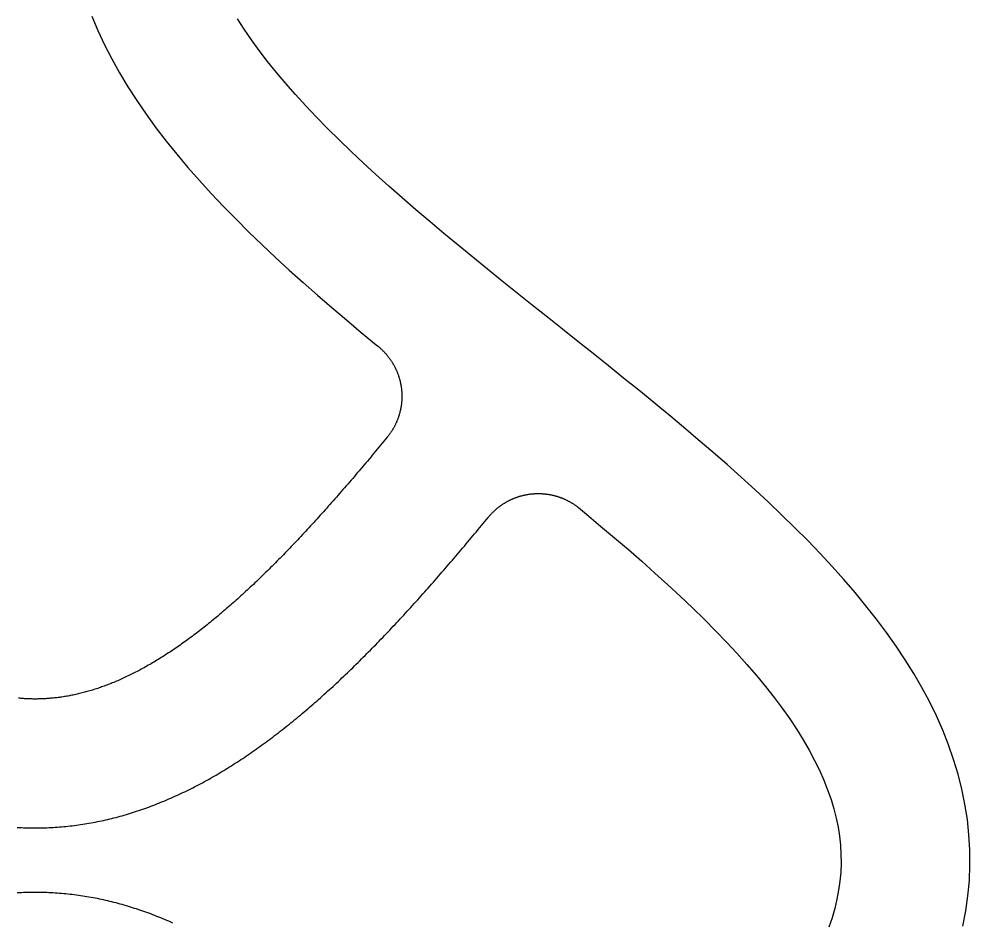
# Model space of a CAD drawing. Header units: millimetres. Extents: x 0 to 12, y 0 to 22.
# Drawn here: x 8.95 to 11.9, y 13.805 to 16.61 of the extents above; entities that cross this region are included whole.
import ezdxf

# ---------------------------------------------------------------- set-up
doc = ezdxf.new("R2010")
doc.units = ezdxf.units.MM
doc.layers.add('CUT_HOLE', color=3, linetype='Continuous')
doc.layers.add('CUT_OUTER', color=1, linetype='Continuous')

msp = doc.modelspace()

# ---------------------------------------------------------------- linework, layer by layer
at = {"layer": 'CUT_HOLE'}
for points in [[(9.1755, 16.6193), (9.1944, 16.5744), (9.2151, 16.53), (9.2376, 16.4861), (9.2618, 16.4426), (9.2877, 16.3995), (9.3151, 16.3569), (9.3441, 16.3147), (9.3745, 16.2728), (9.4063, 16.2313), (9.4394, 16.1902), (9.4739, 16.1493), (9.5095, 16.1087), (9.5463, 16.0684), (9.5842, 16.0283), (9.6232, 15.9885), (9.6631, 15.9488), (9.7041, 15.9094), (9.7458, 15.8701), (9.7884, 15.831), (9.8318, 15.7921), (9.8759, 15.7533), (9.9205, 15.7146), (9.9658, 15.6761), (10.0116, 15.6377), (10.0577, 15.5994), (10.0647, 15.5936), (10.0647, 15.5936), (10.066, 15.5925), (10.0674, 15.5914), (10.0687, 15.5902), (10.07, 15.5891), (10.0713, 15.5879), (10.0726, 15.5867), (10.0739, 15.5855), (10.0752, 15.5843), (10.0765, 15.5831), (10.0777, 15.5819), (10.079, 15.5807), (10.0802, 15.5794), (10.0814, 15.5782), (10.0827, 15.5769), (10.0839, 15.5756), (10.085, 15.5743), (10.0862, 15.573), (10.0874, 15.5717), (10.0886, 15.5704), (10.0897, 15.5691), (10.0908, 15.5677), (10.092, 15.5664), (10.0931, 15.565), (10.0942, 15.5636), (10.0952, 15.5622), (10.0963, 15.5609), (10.0974, 15.5595), (10.0984, 15.5581), (10.0995, 15.5566), (10.1005, 15.5552), (10.1015, 15.5538), (10.1025, 15.5523), (10.1035, 15.5509), (10.1045, 15.5494), (10.1054, 15.5479), (10.1064, 15.5465), (10.1073, 15.545), (10.1082, 15.5435), (10.1091, 15.542), (10.11, 15.5405), (10.1109, 15.539), (10.1118, 15.5374), (10.1126, 15.5359), (10.1135, 15.5344), (10.1143, 15.5328), (10.1151, 15.5313), (10.1159, 15.5297), (10.1167, 15.5281), (10.1175, 15.5265), (10.1182, 15.525), (10.119, 15.5234), (10.1197, 15.5218), (10.1204, 15.5202), (10.1211, 15.5186), (10.1218, 15.5169), (10.1225, 15.5153), (10.1232, 15.5137), (10.1238, 15.5121), (10.1245, 15.5104), (10.1251, 15.5088), (10.1257, 15.5071), (10.1263, 15.5055), (10.1268, 15.5038), (10.1274, 15.5022), (10.1279, 15.5005), (10.1285, 15.4988), (10.129, 15.4971), (10.1295, 15.4955), (10.13, 15.4938), (10.1304, 15.4921), (10.1309, 15.4904), (10.1313, 15.4887), (10.1318, 15.487), (10.1322, 15.4853), (10.1326, 15.4836), (10.133, 15.4818), (10.1333, 15.4801), (10.1337, 15.4784), (10.134, 15.4767), (10.1343, 15.475), (10.1346, 15.4732), (10.1349, 15.4715), (10.1352, 15.4698), (10.1355, 15.468), (10.1357, 15.4663), (10.1359, 15.4645), (10.1362, 15.4628), (10.1364, 15.4611), (10.1365, 15.4593), (10.1367, 15.4576), (10.1369, 15.4558), (10.137, 15.4541), (10.1371, 15.4523), (10.1372, 15.4506), (10.1373, 15.4488), (10.1374, 15.4471), (10.1375, 15.4453), (10.1375, 15.4435), (10.1375, 15.4418), (10.1375, 15.44), (10.1375, 15.4383), (10.1375, 15.4365), (10.1375, 15.4348), (10.1375, 15.433), (10.1374, 15.4313), (10.1373, 15.4295), (10.1372, 15.4277), (10.1371, 15.426), (10.137, 15.4242), (10.1368, 15.4225), (10.1367, 15.4207), (10.1365, 15.419), (10.1363, 15.4172), (10.1361, 15.4155), (10.1359, 15.4138), (10.1357, 15.412), (10.1354, 15.4103), (10.1352, 15.4085), (10.1349, 15.4068), (10.1346, 15.4051), (10.1343, 15.4034), (10.134, 15.4016), (10.1336, 15.3999), (10.1333, 15.3982), (10.1329, 15.3965), (10.1325, 15.3948), (10.1321, 15.393), (10.1317, 15.3913), (10.1313, 15.3896), (10.1309, 15.3879), (10.1304, 15.3862), (10.1299, 15.3845), (10.1294, 15.3829), (10.1289, 15.3812), (10.1284, 15.3795), (10.1279, 15.3778), (10.1273, 15.3762), (10.1268, 15.3745), (10.1262, 15.3728), (10.1256, 15.3712), (10.125, 15.3695), (10.1244, 15.3679), (10.1238, 15.3662), (10.1231, 15.3646), (10.1224, 15.363), (10.1218, 15.3614), (10.1211, 15.3598), (10.1204, 15.3581), (10.1197, 15.3565), (10.1189, 15.355), (10.1182, 15.3534), (10.1174, 15.3518), (10.1166, 15.3502), (10.1158, 15.3486), (10.115, 15.3471), (10.1142, 15.3455), (10.1134, 15.344), (10.1126, 15.3424), (10.1117, 15.3409), (10.1108, 15.3394), (10.1099, 15.3379), (10.1091, 15.3363), (10.1081, 15.3348), (10.1072, 15.3333), (10.1063, 15.3319), (10.1053, 15.3304), (10.1044, 15.3289), (10.1034, 15.3275), (10.1024, 15.326), (10.1014, 15.3246), (10.1004, 15.3231), (10.0994, 15.3217), (10.0983, 15.3203), (10.0973, 15.3189), (10.0962, 15.3175), (10.0951, 15.3161), (10.0941, 15.3147), (10.093, 15.3133), (10.0918, 15.312), (10.0867, 15.3058), (10.0816, 15.2996), (10.0765, 15.2934), (10.0714, 15.2873), (10.0663, 15.2812), (10.0612, 15.275), (10.0561, 15.2689), (10.051, 15.2628), (10.0459, 15.2567), (10.0408, 15.2506), (10.0358, 15.2446), (10.0307, 15.2385), (10.0256, 15.2325), (10.0205, 15.2265), (10.0154, 15.2205), (10.0104, 15.2145), (10.0053, 15.2085), (10.0002, 15.2025), (9.9951, 15.1966), (9.9901, 15.1907), (9.985, 15.1847), (9.9799, 15.1788), (9.9749, 15.173), (9.9698, 15.1671), (9.9648, 15.1612), (9.9597, 15.1554), (9.9547, 15.1496), (9.9496, 15.1438), (9.9446, 15.138), (9.9395, 15.1322), (9.9345, 15.1265), (9.9295, 15.1207), (9.9244, 15.115), (9.9194, 15.1093), (9.9144, 15.1037), (9.9094, 15.098), (9.9043, 15.0924), (9.8993, 15.0867), (9.8943, 15.0811), (9.8893, 15.0755), (9.8843, 15.07), (9.8793, 15.0644), (9.8743, 15.0589), (9.8692, 15.0534), (9.8643, 15.0479), (9.8593, 15.0424), (9.8543, 15.037), (9.8493, 15.0316), (9.8443, 15.0262), (9.8393, 15.0208), (9.8343, 15.0154), (9.8293, 15.0101), (9.8244, 15.0047), (9.8194, 14.9994), (9.8144, 14.9942), (9.8095, 14.9889), (9.8045, 14.9837), (9.7995, 14.9784), (9.7946, 14.9732), (9.7896, 14.9681), (9.7847, 14.9629), (9.7797, 14.9578), (9.7748, 14.9527), (9.7699, 14.9476), (9.7649, 14.9426), (9.76, 14.9375), (9.7551, 14.9325), (9.7502, 14.9275), (9.7452, 14.9226), (9.7403, 14.9177), (9.7354, 14.9127), (9.7305, 14.9079), (9.7256, 14.903), (9.7207, 14.8982), (9.7158, 14.8933), (9.7109, 14.8885), (9.706, 14.8838), (9.7012, 14.879), (9.6963, 14.8743), (9.6914, 14.8696), (9.6865, 14.865), (9.6817, 14.8603), (9.6768, 14.8557), (9.672, 14.8512), (9.6671, 14.8466), (9.6623, 14.8421), (9.6574, 14.8376), (9.6526, 14.8331), (9.6477, 14.8286), (9.6429, 14.8242), (9.6381, 14.8198), (9.6333, 14.8154), (9.6285, 14.8111), (9.6237, 14.8068), (9.6189, 14.8025), (9.6141, 14.7982), (9.6093, 14.794), (9.6045, 14.7898), (9.5997, 14.7856), (9.5949, 14.7815), (9.5901, 14.7774), (9.5854, 14.7733), (9.5806, 14.7692), (9.5759, 14.7652), (9.5711, 14.7612), (9.5664, 14.7572), (9.5616, 14.7532), (9.5569, 14.7493), (9.5522, 14.7454), (9.5475, 14.7416), (9.5427, 14.7377), (9.538, 14.7339), (9.5333, 14.7302), (9.5286, 14.7264), (9.5239, 14.7227), (9.5193, 14.719), (9.5146, 14.7154), (9.5099, 14.7118), (9.5052, 14.7082), (9.5006, 14.7046), (9.4959, 14.7011), (9.4913, 14.6976), (9.4867, 14.6941), (9.482, 14.6907), (9.4774, 14.6873), (9.4728, 14.6839), (9.4682, 14.6806), (9.4636, 14.6772), (9.459, 14.674), (9.4544, 14.6707), (9.4498, 14.6675), (9.4452, 14.6643), (9.4407, 14.6611), (9.4361, 14.658), (9.4315, 14.6549), (9.427, 14.6518), (9.4225, 14.6488), (9.4179, 14.6458), (9.4134, 14.6428), (9.4089, 14.6399), (9.4044, 14.637), (9.3999, 14.6341), (9.3954, 14.6313), (9.3909, 14.6284), (9.3864, 14.6257), (9.382, 14.6229), (9.3775, 14.6202), (9.3731, 14.6175), (9.3686, 14.6148), (9.3642, 14.6122), (9.3598, 14.6096), (9.3554, 14.6071), (9.3509, 14.6045), (9.3466, 14.602), (9.3422, 14.5996), (9.3378, 14.5971), (9.3334, 14.5947), (9.329, 14.5924), (9.3247, 14.59), (9.3203, 14.5877), (9.316, 14.5855), (9.3117, 14.5832), (9.3073, 14.581), (9.303, 14.5788), (9.2987, 14.5767), (9.2944, 14.5746), (9.2902, 14.5725), (9.2859, 14.5704), (9.2816, 14.5684), (9.2773, 14.5664), (9.2731, 14.5644), (9.2689, 14.5625), (9.2646, 14.5606), (9.2604, 14.5587), (9.2562, 14.5569), (9.252, 14.5551), (9.2478, 14.5533), (9.2436, 14.5516), (9.2394, 14.5499), (9.2353, 14.5482), (9.2311, 14.5465), (9.2269, 14.5449), (9.2228, 14.5433), (9.2187, 14.5418), (9.2145, 14.5402), (9.2104, 14.5387), (9.2063, 14.5373), (9.2022, 14.5358), (9.1981, 14.5344), (9.1941, 14.533), (9.19, 14.5317), (9.1859, 14.5304), (9.1819, 14.5291), (9.1778, 14.5278), (9.1738, 14.5266), (9.1697, 14.5254), (9.1657, 14.5242), (9.1617, 14.5231), (9.1577, 14.5219), (9.1537, 14.5208), (9.1497, 14.5198), (9.1457, 14.5188), (9.1417, 14.5178), (9.1377, 14.5168), (9.1338, 14.5158), (9.1298, 14.5149), (9.1259, 14.514), (9.1219, 14.5132), (9.118, 14.5123), (9.1141, 14.5115), (9.1101, 14.5108), (9.1062, 14.51), (9.1023, 14.5093), (9.0984, 14.5086), (9.0945, 14.5079), (9.0906, 14.5073), (9.0867, 14.5067), (9.0828, 14.5061), (9.0789, 14.5055), (9.075, 14.505), (9.0712, 14.5045), (9.0673, 14.504), (9.0634, 14.5036), (9.0596, 14.5032), (9.0557, 14.5028), (9.0518, 14.5024), (9.048, 14.5021), (9.0441, 14.5017), (9.0403, 14.5014), (9.0365, 14.5012), (9.0326, 14.5009), (9.0288, 14.5007), (9.0249, 14.5006), (9.0211, 14.5004), (9.0173, 14.5003), (9.0134, 14.5002), (9.0096, 14.5001), (9.0058, 14.5), (9.0019, 14.5), (8.9981, 14.5), (8.9942, 14.5), (8.9904, 14.5001), (8.9866, 14.5002), (8.9827, 14.5003), (8.9789, 14.5004), (8.9751, 14.5006), (8.9712, 14.5007), (8.9674, 14.5009), (8.9635, 14.5012), (8.9597, 14.5014), (8.9559, 14.5017), (8.952, 14.5021), (8.9482, 14.5024)], [(8.9442, 14.1016), (8.9507, 14.1013), (8.9573, 14.101), (8.9639, 14.1007), (8.9704, 14.1005), (8.977, 14.1003), (8.9836, 14.1001), (8.9901, 14.1001), (8.9967, 14.1), (9.0033, 14.1), (9.0099, 14.1001), (9.0164, 14.1001), (9.023, 14.1003), (9.0296, 14.1005), (9.0361, 14.1007), (9.0427, 14.101), (9.0493, 14.1013), (9.0558, 14.1016), (9.0624, 14.102), (9.069, 14.1025), (9.0755, 14.103), (9.0821, 14.1035), (9.0886, 14.1041), (9.0952, 14.1047), (9.1017, 14.1054), (9.1083, 14.1061), (9.1148, 14.1069), (9.1213, 14.1077), (9.1279, 14.1085), (9.1344, 14.1094), (9.1409, 14.1103), (9.1474, 14.1113), (9.154, 14.1123), (9.1605, 14.1134), (9.167, 14.1145), (9.1735, 14.1157), (9.18, 14.1169), (9.1864, 14.1181), (9.1929, 14.1194), (9.1994, 14.1207), (9.2059, 14.1221), (9.2123, 14.1235), (9.2188, 14.1249), (9.2252, 14.1264), (9.2317, 14.128), (9.2381, 14.1295), (9.2445, 14.1312), (9.2509, 14.1328), (9.2574, 14.1345), (9.2638, 14.1363), (9.2702, 14.138), (9.2766, 14.1399), (9.2829, 14.1417), (9.2893, 14.1436), (9.2957, 14.1456), (9.302, 14.1475), (9.3084, 14.1496), (9.3147, 14.1516), (9.3211, 14.1537), (9.3274, 14.1559), (9.3337, 14.158), (9.34, 14.1603), (9.3463, 14.1625), (9.3526, 14.1648), (9.3589, 14.1671), (9.3651, 14.1695), (9.3714, 14.1719), (9.3777, 14.1744), (9.3839, 14.1768), (9.3901, 14.1794), (9.3964, 14.1819), (9.4026, 14.1845), (9.4088, 14.1871), (9.415, 14.1898), (9.4212, 14.1925), (9.4274, 14.1952), (9.4336, 14.198), (9.4397, 14.2008), (9.4459, 14.2036), (9.452, 14.2065), (9.4582, 14.2094), (9.4643, 14.2124), (9.4704, 14.2153), (9.4765, 14.2184), (9.4826, 14.2214), (9.4887, 14.2245), (9.4948, 14.2276), (9.5009, 14.2308), (9.507, 14.2339), (9.513, 14.2371), (9.5191, 14.2404), (9.5251, 14.2437), (9.5311, 14.247), (9.5372, 14.2503), (9.5432, 14.2537), (9.5492, 14.2571), (9.5552, 14.2606), (9.5612, 14.264), (9.5672, 14.2675), (9.5731, 14.2711), (9.5791, 14.2746), (9.585, 14.2782), (9.591, 14.2819), (9.5969, 14.2855), (9.6029, 14.2892), (9.6088, 14.2929), (9.6147, 14.2967), (9.6206, 14.3005), (9.6265, 14.3043), (9.6324, 14.3081), (9.6383, 14.312), (9.6442, 14.3159), (9.65, 14.3198), (9.6559, 14.3237), (9.6618, 14.3277), (9.6676, 14.3317), (9.6734, 14.3358), (9.6793, 14.3398), (9.6851, 14.3439), (9.6909, 14.3481), (9.6967, 14.3522), (9.7025, 14.3564), (9.7083, 14.3606), (9.7141, 14.3648), (9.7199, 14.3691), (9.7257, 14.3734), (9.7314, 14.3777), (9.7372, 14.382), (9.7429, 14.3864), (9.7487, 14.3908), (9.7544, 14.3952), (9.7602, 14.3997), (9.7659, 14.4041), (9.7716, 14.4086), (9.7773, 14.4132), (9.7831, 14.4177), (9.7888, 14.4223), (9.7945, 14.4269), (9.8001, 14.4315), (9.8058, 14.4361), (9.8115, 14.4408), (9.8172, 14.4455), (9.8229, 14.4502), (9.8285, 14.455), (9.8342, 14.4597), (9.8398, 14.4645), (9.8455, 14.4694), (9.8511, 14.4742), (9.8567, 14.4791), (9.8624, 14.484), (9.868, 14.4889), (9.8736, 14.4938), (9.8792, 14.4988), (9.8848, 14.5037), (9.8904, 14.5087), (9.896, 14.5138), (9.9016, 14.5188), (9.9072, 14.5239), (9.9128, 14.529), (9.9184, 14.5341), (9.924, 14.5392), (9.9295, 14.5444), (9.9351, 14.5495), (9.9406, 14.5547), (9.9462, 14.56), (9.9518, 14.5652), (9.9573, 14.5705), (9.9628, 14.5757), (9.9684, 14.581), (9.9739, 14.5864), (9.9794, 14.5917), (9.985, 14.5971), (9.9905, 14.6025), (9.996, 14.6079), (10.0015, 14.6133), (10.007, 14.6187), (10.0125, 14.6242), (10.018, 14.6297), (10.0235, 14.6352), (10.029, 14.6407), (10.0345, 14.6462), (10.04, 14.6518), (10.0455, 14.6573), (10.0509, 14.6629), (10.0564, 14.6685), (10.0619, 14.6742), (10.0673, 14.6798), (10.0728, 14.6855), (10.0783, 14.6911), (10.0837, 14.6968), (10.0892, 14.7026), (10.0946, 14.7083), (10.1001, 14.714), (10.1055, 14.7198), (10.1109, 14.7256), (10.1164, 14.7314), (10.1218, 14.7372), (10.1272, 14.743), (10.1327, 14.7489), (10.1381, 14.7547), (10.1435, 14.7606), (10.1489, 14.7665), (10.1543, 14.7724), (10.1597, 14.7783), (10.1652, 14.7842), (10.1706, 14.7902), (10.176, 14.7962), (10.1814, 14.8021), (10.1868, 14.8081), (10.1921, 14.8141), (10.1975, 14.8202), (10.2029, 14.8262), (10.2083, 14.8322), (10.2137, 14.8383), (10.2191, 14.8444), (10.2244, 14.8505), (10.2298, 14.8566), (10.2352, 14.8627), (10.2405, 14.8688), (10.2459, 14.8749), (10.2513, 14.8811), (10.2566, 14.8872), (10.262, 14.8934), (10.2673, 14.8996), (10.2727, 14.9058), (10.278, 14.912), (10.2834, 14.9182), (10.2887, 14.9245), (10.2941, 14.9307), (10.2994, 14.9369), (10.3048, 14.9432), (10.3101, 14.9495), (10.3154, 14.9558), (10.3208, 14.962), (10.3261, 14.9684), (10.3314, 14.9747), (10.3367, 14.981), (10.342, 14.9873), (10.3474, 14.9936), (10.3527, 15), (10.358, 15.0063), (10.3633, 15.0127), (10.3686, 15.0191), (10.3739, 15.0255), (10.3792, 15.0319), (10.3845, 15.0382), (10.3898, 15.0447), (10.3951, 15.0511), (10.4004, 15.0575), (10.4004, 15.0575), (10.4004, 15.0575), (10.4004, 15.0575), (10.4004, 15.0575), (10.4005, 15.0575), (10.4005, 15.0575), (10.4005, 15.0575), (10.4005, 15.0576), (10.4005, 15.0576), (10.4005, 15.0576), (10.4005, 15.0576), (10.4005, 15.0576), (10.4006, 15.0576), (10.4006, 15.0576), (10.4006, 15.0577), (10.4006, 15.0577), (10.4006, 15.0577), (10.4006, 15.0577), (10.4006, 15.0577), (10.4006, 15.0577), (10.4007, 15.0577), (10.4007, 15.0578), (10.4007, 15.0578), (10.4007, 15.0578), (10.4007, 15.0578), (10.4007, 15.0578), (10.4007, 15.0578), (10.4007, 15.0579), (10.4008, 15.0579), (10.4008, 15.0579), (10.4008, 15.0579), (10.4008, 15.0579), (10.4008, 15.0579), (10.4008, 15.0579), (10.4008, 15.058), (10.4008, 15.058), (10.4009, 15.058), (10.4009, 15.058), (10.4009, 15.058), (10.4009, 15.058), (10.4009, 15.058), (10.4009, 15.0581), (10.4009, 15.0581), (10.4009, 15.0581), (10.401, 15.0581), (10.401, 15.0581), (10.401, 15.0581), (10.401, 15.0582), (10.401, 15.0582), (10.401, 15.0582), (10.401, 15.0582), (10.401, 15.0582), (10.4011, 15.0582), (10.4011, 15.0582), (10.4011, 15.0583), (10.4011, 15.0583), (10.4011, 15.0583), (10.4011, 15.0583), (10.4011, 15.0583), (10.4011, 15.0583), (10.4012, 15.0583), (10.4012, 15.0584), (10.4012, 15.0584), (10.4012, 15.0584), (10.4012, 15.0584), (10.4012, 15.0584), (10.4012, 15.0584), (10.4012, 15.0585), (10.4012, 15.0585), (10.4013, 15.0585), (10.4013, 15.0585), (10.4013, 15.0585), (10.4013, 15.0585), (10.4013, 15.0585), (10.4013, 15.0586), (10.4013, 15.0586), (10.4013, 15.0586), (10.4014, 15.0586), (10.4014, 15.0586), (10.4014, 15.0586), (10.4014, 15.0587), (10.4014, 15.0587), (10.4014, 15.0587), (10.4014, 15.0587), (10.4014, 15.0587), (10.4015, 15.0587), (10.4015, 15.0587), (10.4015, 15.0588), (10.4015, 15.0588), (10.4015, 15.0588), (10.4015, 15.0588), (10.4015, 15.0588), (10.4015, 15.0588), (10.4016, 15.0588), (10.4016, 15.0589), (10.4016, 15.0589), (10.4016, 15.0589), (10.4016, 15.0589), (10.4016, 15.0589), (10.4016, 15.0589), (10.4016, 15.059), (10.4017, 15.059), (10.4017, 15.059), (10.4017, 15.059), (10.4017, 15.059), (10.4017, 15.059), (10.4017, 15.059), (10.4017, 15.0591), (10.4017, 15.0591), (10.4018, 15.0591), (10.4018, 15.0591), (10.4018, 15.0591), (10.4018, 15.0591), (10.4018, 15.0591), (10.4018, 15.0592), (10.4018, 15.0592), (10.4018, 15.0592), (10.4019, 15.0592), (10.4019, 15.0592), (10.4019, 15.0592), (10.4019, 15.0593), (10.4019, 15.0593), (10.4019, 15.0593), (10.4019, 15.0593), (10.4019, 15.0593), (10.402, 15.0593), (10.402, 15.0593), (10.402, 15.0594), (10.402, 15.0594), (10.402, 15.0594), (10.402, 15.0594), (10.402, 15.0594), (10.402, 15.0594), (10.4021, 15.0594), (10.4021, 15.0595), (10.4021, 15.0595), (10.4021, 15.0595), (10.4021, 15.0595), (10.4021, 15.0595), (10.4021, 15.0595), (10.4021, 15.0596), (10.4022, 15.0596), (10.4022, 15.0596), (10.4022, 15.0596), (10.4022, 15.0596), (10.4022, 15.0596), (10.4022, 15.0596), (10.4022, 15.0597), (10.4022, 15.0597), (10.4023, 15.0597), (10.4023, 15.0597), (10.4023, 15.0597), (10.4023, 15.0597), (10.4023, 15.0597), (10.4023, 15.0598), (10.4023, 15.0598), (10.4023, 15.0598), (10.4024, 15.0598), (10.4024, 15.0598), (10.4024, 15.0598), (10.4024, 15.0599), (10.4024, 15.0599), (10.4024, 15.0599), (10.4024, 15.0599), (10.4024, 15.0599), (10.4025, 15.0599), (10.4025, 15.0599), (10.4025, 15.06), (10.4025, 15.06), (10.4025, 15.06), (10.4025, 15.06), (10.4025, 15.06), (10.4025, 15.06), (10.4026, 15.06), (10.4026, 15.0601), (10.4026, 15.0601), (10.4026, 15.0601), (10.4026, 15.0601), (10.4026, 15.0601), (10.4026, 15.0601), (10.4026, 15.0602), (10.4026, 15.0602), (10.4027, 15.0602), (10.4027, 15.0602), (10.4027, 15.0602), (10.4027, 15.0602), (10.4027, 15.0602), (10.4027, 15.0603), (10.4027, 15.0603), (10.4027, 15.0603), (10.4028, 15.0603), (10.4028, 15.0603), (10.4028, 15.0603), (10.4028, 15.0603), (10.4028, 15.0604), (10.4028, 15.0604), (10.4028, 15.0604), (10.4028, 15.0604), (10.4029, 15.0604), (10.4029, 15.0604), (10.4029, 15.0605), (10.4029, 15.0605), (10.4029, 15.0605), (10.4029, 15.0605), (10.4029, 15.0605), (10.4029, 15.0605), (10.403, 15.0605), (10.403, 15.0606), (10.403, 15.0606), (10.403, 15.0606), (10.403, 15.0606), (10.403, 15.0606), (10.403, 15.0606), (10.403, 15.0606), (10.4031, 15.0607), (10.4031, 15.0607), (10.4031, 15.0607), (10.4031, 15.0607), (10.4031, 15.0607), (10.4031, 15.0607), (10.4031, 15.0608), (10.4031, 15.0608), (10.4032, 15.0608), (10.4032, 15.0608), (10.4032, 15.0608), (10.4032, 15.0608), (10.4032, 15.0608), (10.4032, 15.0609), (10.4032, 15.0609), (10.4032, 15.0609), (10.4033, 15.0609), (10.4033, 15.0609), (10.4033, 15.0609), (10.4033, 15.0609), (10.4033, 15.061), (10.4033, 15.061), (10.4033, 15.061), (10.4033, 15.061), (10.4034, 15.061), (10.4034, 15.061), (10.4034, 15.0611), (10.4034, 15.0611), (10.4034, 15.0611), (10.4034, 15.0611), (10.4034, 15.0611), (10.4034, 15.0611), (10.4035, 15.0611), (10.4035, 15.0612), (10.4035, 15.0612), (10.4035, 15.0612), (10.4035, 15.0612), (10.4035, 15.0612), (10.4035, 15.0612), (10.4035, 15.0613), (10.4036, 15.0613), (10.4036, 15.0613), (10.4036, 15.0613), (10.4036, 15.0613), (10.4036, 15.0613), (10.4036, 15.0613), (10.4036, 15.0614), (10.4036, 15.0614), (10.4037, 15.0614), (10.4037, 15.0614), (10.4037, 15.0614), (10.4037, 15.0614), (10.4037, 15.0614), (10.4037, 15.0615), (10.4037, 15.0615), (10.4037, 15.0615), (10.4038, 15.0615), (10.4038, 15.0615), (10.4038, 15.0615), (10.4038, 15.0616), (10.4038, 15.0616), (10.4038, 15.0616), (10.4038, 15.0616), (10.4038, 15.0616), (10.4039, 15.0616), (10.4039, 15.0616), (10.4039, 15.0617), (10.4039, 15.0617), (10.4039, 15.0617), (10.4039, 15.0617), (10.4039, 15.0617), (10.4039, 15.0617), (10.404, 15.0617), (10.404, 15.0618), (10.404, 15.0618), (10.404, 15.0618), (10.404, 15.0618), (10.404, 15.0618), (10.404, 15.0618), (10.404, 15.0619), (10.404, 15.0619), (10.4041, 15.0619), (10.4041, 15.0619), (10.4041, 15.0619), (10.4041, 15.0619), (10.4041, 15.0619), (10.4041, 15.062), (10.4041, 15.062), (10.4041, 15.062), (10.4042, 15.062), (10.4042, 15.062), (10.4042, 15.062), (10.4042, 15.062), (10.4042, 15.0621), (10.4042, 15.0621), (10.4042, 15.0621), (10.4042, 15.0621), (10.4043, 15.0621), (10.4043, 15.0621), (10.4043, 15.0622), (10.4043, 15.0622), (10.4043, 15.0622), (10.4043, 15.0622), (10.4043, 15.0622), (10.4043, 15.0622), (10.4044, 15.0622), (10.4044, 15.0623), (10.4044, 15.0623), (10.4044, 15.0623), (10.4044, 15.0623), (10.4044, 15.0623), (10.4044, 15.0623), (10.4044, 15.0623), (10.4045, 15.0624), (10.4045, 15.0624), (10.4045, 15.0624), (10.4045, 15.0624), (10.4045, 15.0624), (10.4045, 15.0624), (10.4045, 15.0625), (10.4045, 15.0625), (10.4046, 15.0625), (10.4046, 15.0625), (10.4046, 15.0625), (10.4046, 15.0625), (10.4046, 15.0625), (10.4046, 15.0626), (10.4046, 15.0626), (10.4046, 15.0626), (10.4047, 15.0626), (10.4047, 15.0626), (10.4047, 15.0626), (10.4047, 15.0626), (10.4047, 15.0627), (10.4047, 15.0627), (10.4047, 15.0627), (10.4047, 15.0627), (10.4048, 15.0627), (10.4048, 15.0627), (10.4048, 15.0628), (10.4048, 15.0628), (10.4048, 15.0628), (10.4048, 15.0628), (10.4048, 15.0628), (10.4048, 15.0628), (10.4049, 15.0628), (10.4049, 15.0629), (10.4049, 15.0629), (10.4049, 15.0629), (10.4049, 15.0629), (10.4049, 15.0629), (10.4049, 15.0629), (10.4049, 15.0629), (10.405, 15.063), (10.405, 15.063), (10.405, 15.063), (10.405, 15.063), (10.405, 15.063), (10.405, 15.063), (10.405, 15.0631), (10.405, 15.0631), (10.4051, 15.0631), (10.4051, 15.0631), (10.4051, 15.0631), (10.4051, 15.0631), (10.4051, 15.0631), (10.4051, 15.0632), (10.4051, 15.0632), (10.4051, 15.0632), (10.4052, 15.0632), (10.4052, 15.0632), (10.4052, 15.0632), (10.4052, 15.0633), (10.4052, 15.0633), (10.4052, 15.0633), (10.4052, 15.0633), (10.4052, 15.0633), (10.4053, 15.0633), (10.4053, 15.0633), (10.4053, 15.0634), (10.4053, 15.0634), (10.4053, 15.0634), (10.4053, 15.0634), (10.4053, 15.0634), (10.4053, 15.0634), (10.4053, 15.0634), (10.4054, 15.0635), (10.4054, 15.0635), (10.4054, 15.0635), (10.4054, 15.0635), (10.4054, 15.0635), (10.4054, 15.0635), (10.4054, 15.0636), (10.4054, 15.0636), (10.4055, 15.0636), (10.4055, 15.0636), (10.4055, 15.0636), (10.4055, 15.0636), (10.4055, 15.0636), (10.4055, 15.0637), (10.4055, 15.0637), (10.4055, 15.0637), (10.4056, 15.0637), (10.4056, 15.0637), (10.4056, 15.0637), (10.4056, 15.0637), (10.4056, 15.0638), (10.4056, 15.0638), (10.4056, 15.0638), (10.4056, 15.0638), (10.4057, 15.0638), (10.4057, 15.0638), (10.4057, 15.0639), (10.4057, 15.0639), (10.4057, 15.0639), (10.4057, 15.0639), (10.4057, 15.0639), (10.4057, 15.0639), (10.4058, 15.0639), (10.4058, 15.064), (10.4058, 15.064), (10.4058, 15.064), (10.4058, 15.064), (10.4058, 15.064), (10.4058, 15.064), (10.4058, 15.064), (10.4059, 15.0641), (10.4059, 15.0641), (10.4059, 15.0641), (10.4059, 15.0641), (10.4059, 15.0641), (10.4059, 15.0641), (10.4059, 15.0642), (10.4059, 15.0642), (10.406, 15.0642), (10.406, 15.0642), (10.406, 15.0642), (10.406, 15.0642), (10.406, 15.0642), (10.406, 15.0643), (10.406, 15.0643), (10.406, 15.0643), (10.4061, 15.0643), (10.4061, 15.0643), (10.4061, 15.0643), (10.4061, 15.0643), (10.4061, 15.0644), (10.4061, 15.0644), (10.4061, 15.0644), (10.4061, 15.0644), (10.4062, 15.0644), (10.4062, 15.0644), (10.4062, 15.0645), (10.4062, 15.0645), (10.4062, 15.0645), (10.4062, 15.0645), (10.4062, 15.0645), (10.4062, 15.0645), (10.4063, 15.0645), (10.4063, 15.0646), (10.4063, 15.0646), (10.4063, 15.0646), (10.4063, 15.0646), (10.4063, 15.0646), (10.4063, 15.0646), (10.4063, 15.0646), (10.4064, 15.0647), (10.4064, 15.0647), (10.4064, 15.0647), (10.4064, 15.0647), (10.4075, 15.066), (10.4086, 15.0674), (10.4098, 15.0687), (10.4109, 15.07), (10.4121, 15.0713), (10.4133, 15.0726), (10.4145, 15.0739), (10.4157, 15.0752), (10.4169, 15.0765), (10.4181, 15.0777), (10.4193, 15.079), (10.4206, 15.0802), (10.4218, 15.0814), (10.4231, 15.0827), (10.4244, 15.0839), (10.4257, 15.085), (10.427, 15.0862), (10.4283, 15.0874), (10.4296, 15.0886), (10.4309, 15.0897), (10.4323, 15.0908), (10.4336, 15.092), (10.435, 15.0931), (10.4364, 15.0942), (10.4378, 15.0952), (10.4391, 15.0963), (10.4405, 15.0974), (10.4419, 15.0984), (10.4434, 15.0995), (10.4448, 15.1005), (10.4462, 15.1015), (10.4477, 15.1025), (10.4491, 15.1035), (10.4506, 15.1045), (10.4521, 15.1054), (10.4535, 15.1064), (10.455, 15.1073), (10.4565, 15.1082), (10.458, 15.1091), (10.4595, 15.11), (10.461, 15.1109), (10.4626, 15.1118), (10.4641, 15.1126), (10.4656, 15.1135), (10.4672, 15.1143), (10.4687, 15.1151), (10.4703, 15.1159), (10.4719, 15.1167), (10.4735, 15.1175), (10.475, 15.1182), (10.4766, 15.119), (10.4782, 15.1197), (10.4798, 15.1204), (10.4814, 15.1211), (10.4831, 15.1218), (10.4847, 15.1225), (10.4863, 15.1232), (10.4879, 15.1238), (10.4896, 15.1245), (10.4912, 15.1251), (10.4929, 15.1257), (10.4945, 15.1263), (10.4962, 15.1268), (10.4978, 15.1274), (10.4995, 15.1279), (10.5012, 15.1285), (10.5029, 15.129), (10.5045, 15.1295), (10.5062, 15.13), (10.5079, 15.1304), (10.5096, 15.1309), (10.5113, 15.1313), (10.513, 15.1318), (10.5147, 15.1322), (10.5164, 15.1326), (10.5182, 15.133), (10.5199, 15.1333), (10.5216, 15.1337), (10.5233, 15.134), (10.525, 15.1343), (10.5268, 15.1346), (10.5285, 15.1349), (10.5302, 15.1352), (10.532, 15.1355), (10.5337, 15.1357), (10.5355, 15.1359), (10.5372, 15.1362), (10.5389, 15.1364), (10.5407, 15.1365), (10.5424, 15.1367), (10.5442, 15.1369), (10.5459, 15.137), (10.5477, 15.1371), (10.5494, 15.1372), (10.5512, 15.1373), (10.5529, 15.1374), (10.5547, 15.1375), (10.5565, 15.1375), (10.5582, 15.1375), (10.56, 15.1375), (10.5617, 15.1375), (10.5635, 15.1375), (10.5652, 15.1375), (10.567, 15.1375), (10.5687, 15.1374), (10.5705, 15.1373), (10.5723, 15.1372), (10.574, 15.1371), (10.5758, 15.137), (10.5775, 15.1368), (10.5793, 15.1367), (10.581, 15.1365), (10.5828, 15.1363), (10.5845, 15.1361), (10.5862, 15.1359), (10.588, 15.1357), (10.5897, 15.1354), (10.5915, 15.1352), (10.5932, 15.1349), (10.5949, 15.1346), (10.5966, 15.1343), (10.5984, 15.134), (10.6001, 15.1336), (10.6018, 15.1333), (10.6035, 15.1329), (10.6052, 15.1325), (10.607, 15.1321), (10.6087, 15.1317), (10.6104, 15.1313), (10.6121, 15.1309), (10.6138, 15.1304), (10.6155, 15.1299), (10.6171, 15.1294), (10.6188, 15.1289), (10.6205, 15.1284), (10.6222, 15.1279), (10.6238, 15.1273), (10.6255, 15.1268), (10.6272, 15.1262), (10.6288, 15.1256), (10.6305, 15.125), (10.6321, 15.1244), (10.6338, 15.1238), (10.6354, 15.1231), (10.637, 15.1224), (10.6386, 15.1218), (10.6402, 15.1211), (10.6419, 15.1204), (10.6435, 15.1197), (10.645, 15.1189), (10.6466, 15.1182), (10.6482, 15.1174), (10.6498, 15.1166), (10.6514, 15.1158), (10.6529, 15.115), (10.6545, 15.1142), (10.656, 15.1134), (10.6576, 15.1126), (10.6591, 15.1117), (10.6606, 15.1108), (10.6621, 15.1099), (10.6637, 15.1091), (10.6652, 15.1081), (10.6667, 15.1072), (10.6681, 15.1063), (10.6696, 15.1053), (10.6711, 15.1044), (10.6725, 15.1034), (10.674, 15.1024), (10.6754, 15.1014), (10.6769, 15.1004), (10.6783, 15.0994), (10.6797, 15.0983), (10.6811, 15.0973), (10.6825, 15.0962), (10.6839, 15.0951), (10.685, 15.0943), (10.7101, 15.0736), (10.7542, 15.0368), (10.7976, 15.0001), (10.8401, 14.9636), (10.8819, 14.9272), (10.9227, 14.8909), (10.9625, 14.8547), (11.0012, 14.8188), (11.0389, 14.783), (11.0753, 14.7473), (11.1105, 14.7119), (11.1443, 14.6767), (11.1768, 14.6418), (11.2079, 14.6071), (11.2376, 14.5726), (11.2657, 14.5385), (11.2923, 14.5046), (11.3173, 14.4712), (11.3407, 14.438), (11.3624, 14.4053), (11.3825, 14.373), (11.401, 14.3411), (11.4178, 14.3097), (11.433, 14.2787), (11.4465, 14.2482), (11.4584, 14.2181), (11.4688, 14.1885), (11.4776, 14.1594), (11.4849, 14.1306), (11.4907, 14.1022), (11.4951, 14.0741), (11.4981, 14.0462), (11.4997, 14.0185), (11.4999, 13.9908), (11.4988, 13.963), (11.4963, 13.9352), (11.4923, 13.9072), (11.487, 13.8789), (11.4802, 13.8502), (11.4719, 13.8212), (11.4621, 13.7918)], [(9.4274, 13.8048), (9.4212, 13.8075), (9.415, 13.8102), (9.4088, 13.8129), (9.4026, 13.8155), (9.3964, 13.8181), (9.3901, 13.8206), (9.3839, 13.8232), (9.3777, 13.8256), (9.3714, 13.8281), (9.3651, 13.8305), (9.3589, 13.8329), (9.3526, 13.8352), (9.3463, 13.8375), (9.34, 13.8397), (9.3337, 13.842), (9.3274, 13.8441), (9.3211, 13.8463), (9.3147, 13.8484), (9.3084, 13.8504), (9.302, 13.8525), (9.2957, 13.8544), (9.2893, 13.8564), (9.2829, 13.8583), (9.2766, 13.8601), (9.2702, 13.862), (9.2638, 13.8637), (9.2574, 13.8655), (9.2509, 13.8672), (9.2445, 13.8688), (9.2381, 13.8705), (9.2317, 13.872), (9.2252, 13.8736), (9.2188, 13.8751), (9.2123, 13.8765), (9.2059, 13.8779), (9.1994, 13.8793), (9.1929, 13.8806), (9.1864, 13.8819), (9.18, 13.8831), (9.1735, 13.8843), (9.167, 13.8855), (9.1605, 13.8866), (9.154, 13.8877), (9.1474, 13.8887), (9.1409, 13.8897), (9.1344, 13.8906), (9.1279, 13.8915), (9.1213, 13.8923), (9.1148, 13.8931), (9.1083, 13.8939), (9.1017, 13.8946), (9.0952, 13.8953), (9.0886, 13.8959), (9.0821, 13.8965), (9.0755, 13.897), (9.069, 13.8975), (9.0624, 13.898), (9.0558, 13.8984), (9.0493, 13.8987), (9.0427, 13.899), (9.0361, 13.8993), (9.0296, 13.8995), (9.023, 13.8997), (9.0164, 13.8999), (9.0099, 13.8999), (9.0033, 13.9), (8.9967, 13.9), (8.9901, 13.8999), (8.9836, 13.8999), (8.977, 13.8997), (8.9704, 13.8995), (8.9639, 13.8993), (8.9573, 13.899), (8.9507, 13.8987), (8.9442, 13.8984)]]:
    msp.add_lwpolyline(points, dxfattribs=at)
at = {"layer": 'CUT_OUTER'}
msp.add_lwpolyline([(11.8782, 13.7954), (11.887, 13.8423), (11.8936, 13.8894), (11.8979, 13.9367), (11.8999, 13.9842), (11.8995, 14.0316), (11.8967, 14.079), (11.8917, 14.1263), (11.8843, 14.1733), (11.8748, 14.2201), (11.863, 14.2665), (11.8491, 14.3125), (11.8332, 14.3581), (11.8153, 14.4032), (11.7955, 14.4478), (11.7738, 14.492), (11.7505, 14.5357), (11.7254, 14.579), (11.6988, 14.6218), (11.6706, 14.6643), (11.6409, 14.7063), (11.6098, 14.748), (11.5773, 14.7893), (11.5435, 14.8303), (11.5085, 14.871), (11.4723, 14.9115), (11.4349, 14.9517), (11.3964, 14.9916), (11.357, 15.0314), (11.3165, 15.0709), (11.2752, 15.1103), (11.233, 15.1494), (11.19, 15.1885), (11.1462, 15.2273), (11.1019, 15.2661), (11.0569, 15.3047), (11.0114, 15.3431), (10.9654, 15.3815), (10.9425, 15.4004), (10.9425, 15.4004), (10.9384, 15.4038), (10.9375, 15.4045), (10.919, 15.4198), (10.8723, 15.4579), (10.8254, 15.4959), (10.7782, 15.5339), (10.7309, 15.5717), (10.6836, 15.6094), (10.6363, 15.6471), (10.5892, 15.6847), (10.5421, 15.7221), (10.4954, 15.7595), (10.4489, 15.7967), (10.4029, 15.8339), (10.3573, 15.871), (10.3122, 15.908), (10.2678, 15.9448), (10.224, 15.9815), (10.181, 16.0182), (10.1389, 16.0547), (10.0976, 16.091), (10.0573, 16.1272), (10.018, 16.1633), (9.9798, 16.1992), (9.9428, 16.2349), (9.907, 16.2704), (9.8724, 16.3057), (9.8392, 16.3408), (9.8074, 16.3756), (9.7771, 16.4102), (9.7482, 16.4445), (9.7208, 16.4785), (9.695, 16.5121), (9.6708, 16.5454), (9.6482, 16.5784), (9.6273, 16.6109)], dxfattribs=at)

doc.saveas('drawing.dxf')
